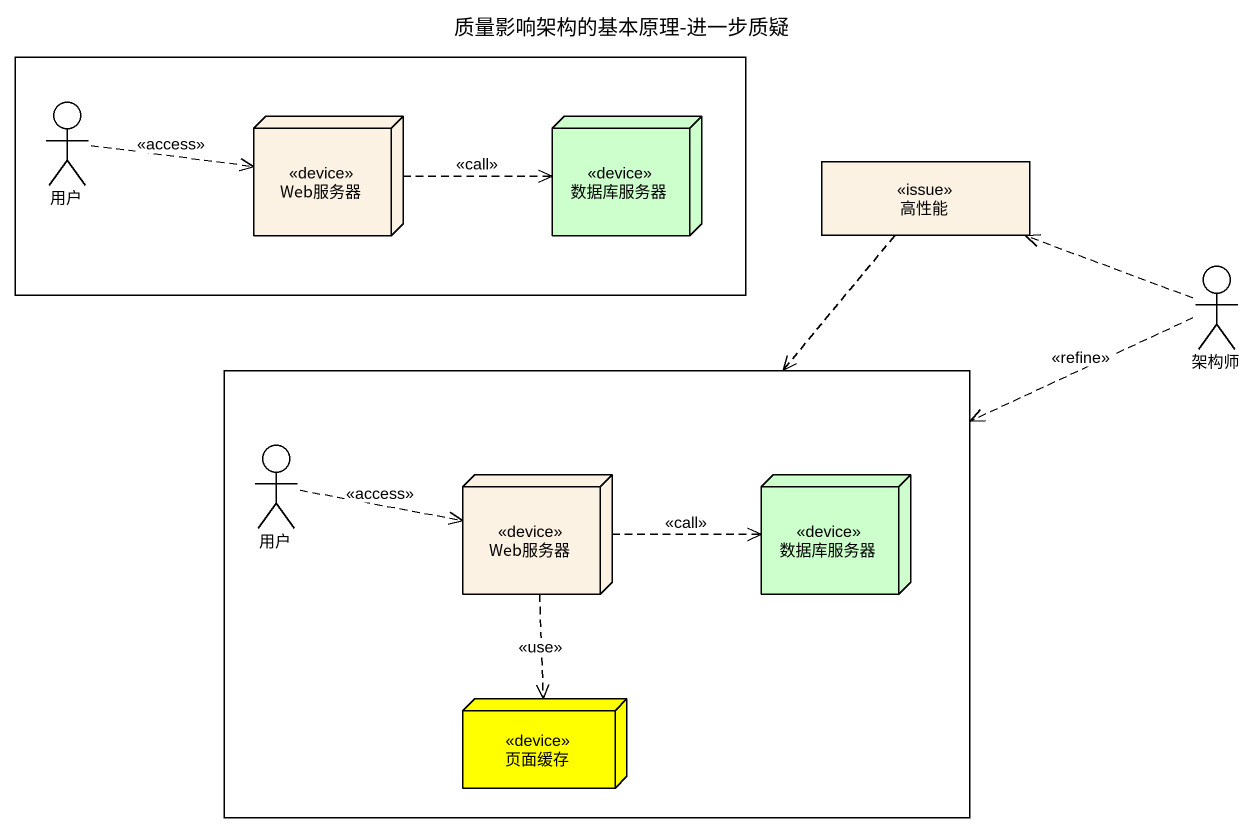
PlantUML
@startuml
title 质量影响架构的基本原理-进一步质疑
allowmixing
hide circle
hide empty members
rectangle " " as rectangle1 {
  actor 用户
  node Web服务器 <<device>>
  node 数据库服务器 <<device>> #CCFFCC
}
class 高性能 <<issue>>
actor 架构师
rectangle " " as rectangle2 {
  actor "用户" as 用户_2
  node "Web服务器" as Web服务器_2 <<device>>
  node "数据库服务器" as 数据库服务器_2 <<device>> #CCFFCC
  node 页面缓存 <<device>> #FFFF00
}
用户 .right.> Web服务器 : <<access>>
Web服务器 .right.> 数据库服务器 : <<call>>
高性能 ..> rectangle2
架构师 .left.> 高性能
架构师 .left.> rectangle2 : <<refine>>
用户_2 .right.> Web服务器_2 : <<access>>
Web服务器_2 .right.> 数据库服务器_2 : <<call>>
Web服务器_2 ..> 页面缓存 : <<use>>
@enduml
